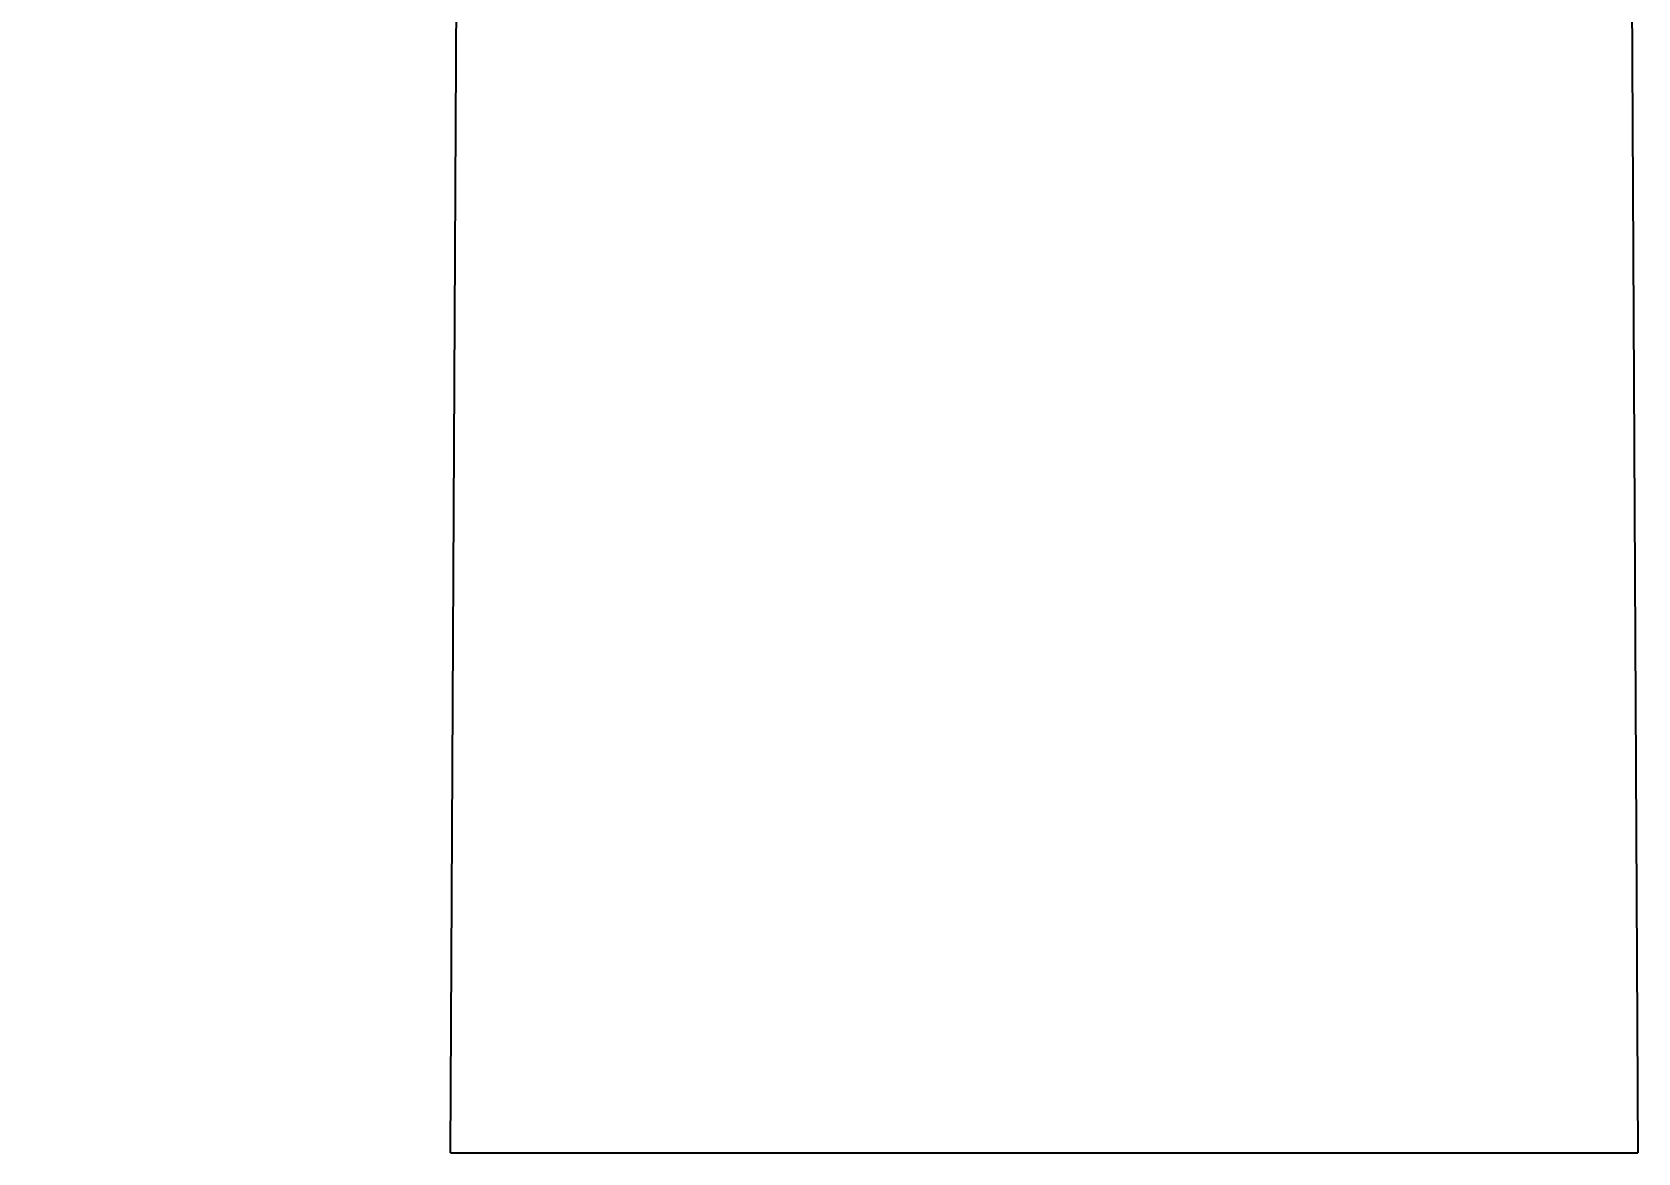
# Model space of a CAD drawing. Header units: millimetres. Extents: x 1091 to 1735, y 843 to 1297.
# Drawn here: x 1256.9 to 1322.7, y 1063.7 to 1109.6 of the extents above; entities that cross this region are included whole.
import ezdxf

# ---------------------------------------------------------------- set-up
doc = ezdxf.new("R2010")
doc.units = ezdxf.units.MM
doc.styles.add('Daelim Dimension', font='NanumGothic.ttf')
doc.dimstyles.new('DEFAULT', dxfattribs={"dimscale": 2, "dimtxt": 2, "dimasz": 2, "dimexe": 0, "dimexo": 2, "dimgap": 1, "dimtad": 1, "dimdec": 1, "dimzin": 9, "dimdsep": 46, "dimtxsty": 'Daelim Dimension', "dimcen": 0.5, "dimclrd": 252, "dimclre": 252, "dimclrt": 3, "dimadec": 1, "dimazin": 0, "dimtfac": 1, "dimtdec": 1, "dimtix": 1, "dimtmove": 0, "dimatfit": 3, "dimfxl": 1, "dimtolj": 1, "dimtzin": 1, "dimlwd": 9, "dimlwe": 9, "dimarcsym": 0})

# ---------------------------------------------------------------- blocks, each defined once
blk = doc.blocks.new('*D2')
at = {"color": 5, "lineweight": 9, "transparency": 16777216}
for p, q in [((1172.841, 1159.894), (1154.993, 1159.894)), ((1154.993, 1155.894), (1154.993, 1067.175)), ((1271.183, 1063.175), (1154.993, 1063.175))]:
    blk.add_line(p, q, dxfattribs=at)
at = {"color": 5, "transparency": 16777216}
for points in [[(1154.327, 1155.894), (1155.66, 1155.894), (1154.993, 1159.894)], [(1154.327, 1067.175), (1155.66, 1067.175), (1154.993, 1063.175)]]:
    blk.add_solid(points, dxfattribs=at)
at = {"layer": 'Defpoints', "color": 0, "transparency": 16777216}
for p in [(1176.841, 1159.894), (1154.993, 1063.175), (1275.183, 1063.175)]:
    blk.add_point(p, dxfattribs=at)
at = {"color": 7, "transparency": 16777216, "insert": (1147.292, 1111.535), "char_height": 10, "attachment_point": 5, "rotation": 90, "style": 'Daelim Dimension'}
blk.add_mtext('\\A1;96.7', dxfattribs=at)

msp = doc.modelspace()

# ---------------------------------------------------------------- linework, layer by layer
at = {"color": 7, "linetype": 'Continuous'}
for p, q in [((1274.005, 1063.678), (1274.34, 1127.678)), ((1322.345, 1127.678), (1322.68, 1063.678)), ((1274.005, 1063.678), (1322.68, 1063.678))]:
    msp.add_line(p, q, dxfattribs=at)

# ---------------------------------------------------------------- dimensions: what is measured, and where the dimension line sits
at = {"color": 5}
dim = msp.add_linear_dim(base=(1154.993, 1063.175), p1=(1176.841, 1159.894), p2=(1275.183, 1063.175), angle=90, dimstyle='DEFAULT', override={"dimtxt": 5, "dimclrd": 5, "dimclre": 5, "dimclrt": 7}, dxfattribs=at)
dim.commit()
dim.dimension.update_dxf_attribs({"geometry": '*D2', "text_midpoint": (1147.292, 1111.535)})

doc.saveas('drawing.dxf')
